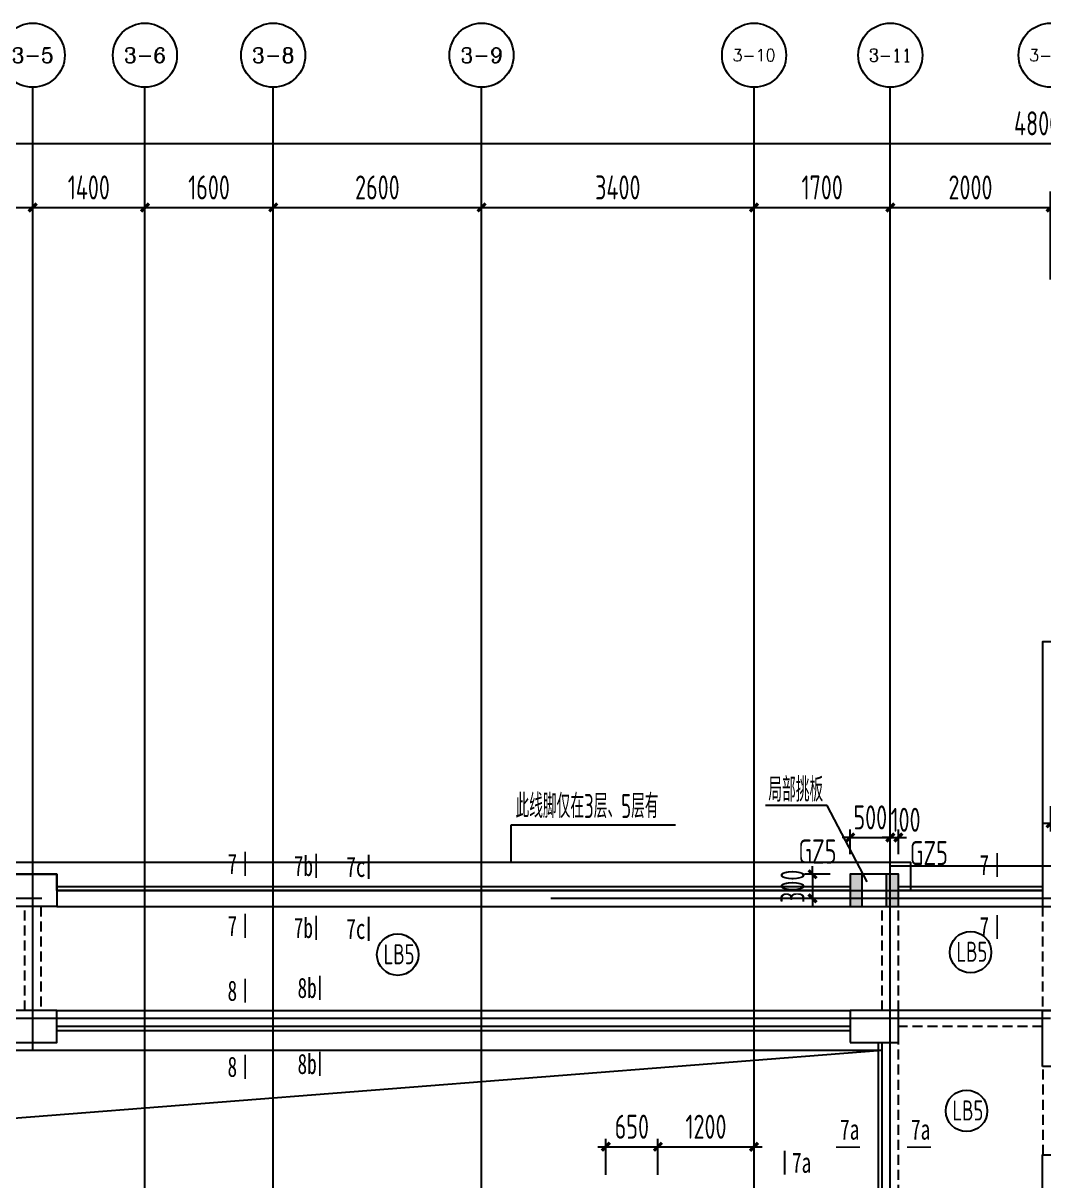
# Model space of a CAD drawing. Header units: millimetres. Extents: x -133666 to 880576, y -269375 to 86941.
# Drawn here: x 175481 to 188215, y 11684 to 26130 of the extents above; entities that cross this region are included whole.
import ezdxf
from ezdxf.enums import TextEntityAlignment as Align

# ---------------------------------------------------------------- set-up
doc = ezdxf.new("R2010")
doc.units = ezdxf.units.MM
doc.header["$LTSCALE"] = 1000
for name, pattern in [('CENTER', [50.8, 31.75, -6.35, 6.35, -6.35]), ('CONTINOUS', [0]), ('HIDDEN2', [0.1875, 0.125, -0.0625])]:
    doc.linetypes.add(name, pattern=pattern)
doc.layers.get('0').update_dxf_attribs({"linetype": 'CONTINUOUS'})
doc.layers.get('Defpoints').update_dxf_attribs({"color": 6, "linetype": 'CONTINUOUS'})
for name, color, linetype in [('A-外装饰线脚', 7, 'CONTINUOUS'), ('A-线脚看线', 9, 'CONTINUOUS'), ('AXIS', 253, 'CENTER'), ('AXIS_TEXT', 7, 'CONTINUOUS'), ('DIM', 3, 'CONTINUOUS'), ('DIM1', 3, 'CONTINUOUS'), ('JG1', 3, 'CONTINUOUS'), ('填充', 8, 'CONTINUOUS'), ('墙', 6, 'CONTINUOUS'), ('挑板', 3, 'CONTINUOUS'), ('柱', 2, 'CONTINUOUS'), ('梁', 4, 'HIDDEN2'), ('模板线', 3, 'CONTINUOUS'), ('洞口', 5, 'CONTINUOUS'), ('钢筋_文字', 7, 'CONTINUOUS'), ('钢筋长度标注', 7, 'CONTINUOUS')]:
    doc.layers.add(name, color=color, linetype=linetype)
doc.styles.add('_TCH_AXIS', font='COMPLEX', dxfattribs={"bigfont": 'GBCBIG'})
doc.styles.add('COMPLEX', font='COMPLEX')
doc.styles.add('TSSD_BOLD', font='tssdeng2.shx', dxfattribs={"width": 0.7, "height": 250, "bigfont": 'CHINA.shx'})
doc.styles.add('ZZ', font='tssdeng.shx', dxfattribs={"width": 0.7, "bigfont": 'tssdchn.shx'})
doc.styles.add('zzt', font='tssdeng.shx', dxfattribs={"width": 0.7, "height": 300, "bigfont": 'tssdchn.shx'})
doc.styles.add('黑体', font='simhei.ttf')
doc.dimstyles.new('DIM_1_100', dxfattribs={"dimtxt": 300, "dimasz": 100, "dimexe": 200, "dimexo": 50, "dimgap": 100, "dimtad": 1, "dimdec": 0, "dimzin": 0, "dimdsep": 46, "dimtxsty": 'zzt', "dimblk": 'ARCHTICK', "dimcen": 0, "dimclrt": 7, "dimadec": 0, "dimazin": 0, "dimtfac": 1, "dimtdec": 0, "dimtix": 1, "dimtmove": 2, "dimatfit": 0, "dimldrblk": 'ARCHTICK', "dimfxl": 0, "dimtolj": 1, "dimarcsym": 0})
doc.dimstyles.new('TSSD_100_100', dxfattribs={"dimtxt": 300, "dimasz": 100, "dimexe": 100, "dimexo": 250, "dimgap": 100, "dimtad": 1, "dimdec": 0, "dimzin": 0, "dimdsep": 46, "dimtxsty": 'ZZ', "dimblk": 'ARCHTICK', "dimcen": 0, "dimdle": 100, "dimclrd": 256, "dimclrt": 7, "dimadec": 0, "dimazin": 0, "dimtfac": 1, "dimtdec": 0, "dimtix": 1, "dimtmove": 2, "dimatfit": 3, "dimfxl": 0, "dimtolj": 1, "dimtzin": 0, "dimarcsym": 0})

# ---------------------------------------------------------------- blocks, each defined once
blk = doc.blocks.new('_ArchTick')
at = {"color": 0, "linetype": 'ByBlock', "const_width": 0.4}
blk.add_lwpolyline([(-0.5, -0.5), (0.5, 0.5)], dxfattribs=at)
blk = doc.blocks.new('*D1063')
at = {"layer": 'Defpoints', "color": 0, "transparency": 16777216}
for p in [(183400, 12109), (182750, 11509), (183400, 11509)]:
    blk.add_point(p, dxfattribs=at)
at = {"layer": 'DIM', "color": 0, "lineweight": -2, "transparency": 16777216}
for p, q in [((182750, 11759), (182750, 12209)), ((183400, 11759), (183400, 12209))]:
    blk.add_line(p, q, dxfattribs=at)
at = {"layer": 'DIM', "lineweight": -2, "transparency": 16777216}
blk.add_line((182650, 12109), (183500, 12109), dxfattribs=at)
at = {"layer": 'DIM', "lineweight": -2, "transparency": 16777216, "xscale": 100, "yscale": 100, "zscale": 100, "rotation": 180}
blk.add_blockref('_ArchTick', (182750, 12109), dxfattribs=at)
at = {"layer": 'DIM', "lineweight": -2, "transparency": 16777216, "xscale": 100, "yscale": 100, "zscale": 100}
blk.add_blockref('_ArchTick', (183400, 12109), dxfattribs=at)
at = {"layer": 'DIM', "color": 7, "transparency": 16777216, "insert": (183075, 12359), "char_height": 300, "attachment_point": 5, "style": 'ZZ'}
blk.add_mtext('\\A1;650', dxfattribs=at)
blk = doc.blocks.new('*D1131')
at = {"layer": 'Defpoints', "color": 0, "transparency": 16777216}
for p in [(185800, 15509), (185330, 15209), (185800, 15209)]:
    blk.add_point(p, dxfattribs=at)
at = {"layer": 'DIM', "lineweight": -2, "transparency": 16777216}
for p, q in [((185330, 15509), (185330, 15609)), ((185330, 15509), (185330, 15209)), ((185330, 15209), (185330, 15109))]:
    blk.add_line(p, q, dxfattribs=at)
at = {"layer": 'DIM', "color": 0, "lineweight": -2, "transparency": 16777216}
for p, q in [((185550, 15509), (185230, 15509)), ((185550, 15209), (185230, 15209))]:
    blk.add_line(p, q, dxfattribs=at)
at = {"layer": 'DIM', "lineweight": -2, "transparency": 16777216, "xscale": 100, "yscale": 100, "zscale": 100}
for p, rotation in [((185330, 15509), 270), ((185330, 15209), 90)]:
    blk.add_blockref('_ArchTick', p, dxfattribs=dict(at, rotation=rotation))
at = {"layer": 'DIM', "color": 7, "transparency": 16777216, "insert": (185080, 15359), "char_height": 300, "attachment_point": 5, "rotation": 90, "style": 'ZZ'}
blk.add_mtext('\\A1;300', dxfattribs=at)
blk = doc.blocks.new('*D1132')
at = {"layer": 'Defpoints', "color": 0, "transparency": 16777216}
for p in [(186300, 15969), (185800, 15509), (186300, 15509)]:
    blk.add_point(p, dxfattribs=at)
at = {"layer": 'DIM', "color": 0, "lineweight": -2, "transparency": 16777216}
for p, q in [((185800, 15759), (185800, 16069)), ((186300, 15759), (186300, 16069))]:
    blk.add_line(p, q, dxfattribs=at)
at = {"layer": 'DIM', "lineweight": -2, "transparency": 16777216}
for p, q in [((185800, 15969), (185700, 15969)), ((185800, 15969), (186300, 15969)), ((186300, 15969), (186400, 15969))]:
    blk.add_line(p, q, dxfattribs=at)
at = {"layer": 'DIM', "lineweight": -2, "transparency": 16777216, "xscale": 100, "yscale": 100, "zscale": 100}
blk.add_blockref('_ArchTick', (185800, 15969), dxfattribs=at)
at = {"layer": 'DIM', "lineweight": -2, "transparency": 16777216, "xscale": 100, "yscale": 100, "zscale": 100, "rotation": 180}
blk.add_blockref('_ArchTick', (186300, 15969), dxfattribs=at)
at = {"layer": 'DIM', "color": 7, "transparency": 16777216, "insert": (186050, 16219), "char_height": 300, "attachment_point": 5, "style": 'ZZ'}
blk.add_mtext('\\A1;500', dxfattribs=at)
blk = doc.blocks.new('*D1133')
at = {"layer": 'Defpoints', "color": 0, "transparency": 16777216}
for p in [(186400, 15969), (186300, 15509), (186400, 15509)]:
    blk.add_point(p, dxfattribs=at)
at = {"layer": 'DIM', "color": 0, "lineweight": -2, "transparency": 16777216}
for p, q in [((186300, 15759), (186300, 16069)), ((186400, 15759), (186400, 16069))]:
    blk.add_line(p, q, dxfattribs=at)
at = {"layer": 'DIM', "lineweight": -2, "transparency": 16777216}
for p, q in [((186300, 15969), (186200, 15969)), ((186300, 15969), (186400, 15969)), ((186400, 15969), (186500, 15969))]:
    blk.add_line(p, q, dxfattribs=at)
at = {"layer": 'DIM', "lineweight": -2, "transparency": 16777216, "xscale": 100, "yscale": 100, "zscale": 100}
blk.add_blockref('_ArchTick', (186300, 15969), dxfattribs=at)
at = {"layer": 'DIM', "lineweight": -2, "transparency": 16777216, "xscale": 100, "yscale": 100, "zscale": 100, "rotation": 180}
blk.add_blockref('_ArchTick', (186400, 15969), dxfattribs=at)
at = {"layer": 'DIM', "color": 7, "transparency": 16777216, "insert": (186490, 16189), "char_height": 300, "attachment_point": 5, "style": 'ZZ'}
blk.add_mtext('\\A1;100', dxfattribs=at)
blk = doc.blocks.new('$1709312')
at = {"layer": '模板线', "color": 4, "const_width": 22.7}
for points in [[(223, 1076), (223, 774)], [(223, 302), (223, 0)]]:
    blk.add_lwpolyline(points, dxfattribs=at)
at = {"layer": '模板线', "color": 0, "style": '黑体', "width": 0.7}
for p in [(63, 925), (63, 151)]:
    blk.add_text('7', height=252, dxfattribs=at).set_placement(p, align=Align.MIDDLE_CENTER)
blk = doc.blocks.new('$1400883')
at = {"layer": '模板线', "color": 4, "const_width": 22.7}
for points in [[(223, 1251), (223, 949)], [(223, 302), (223, 0)]]:
    blk.add_lwpolyline(points, dxfattribs=at)
at = {"layer": '模板线', "color": 0, "style": '黑体', "width": 0.7}
for p in [(63, 1100), (63, 151)]:
    blk.add_text('8', height=252, dxfattribs=at).set_placement(p, align=Align.MIDDLE_CENTER)
blk = doc.blocks.new('$1109386')
at = {"layer": '模板线', "color": 4, "const_width": 22.7}
for points in [[(0, 0), (302, 0)], [(886, 0), (1188, 0)]]:
    blk.add_lwpolyline(points, dxfattribs=at)
at = {"layer": '模板线', "color": 0, "style": '黑体', "width": 0.7}
for p in [(172, 220), (1057, 220)]:
    blk.add_text('7a', height=252, dxfattribs=at).set_placement(p, align=Align.MIDDLE_CENTER)
blk = doc.blocks.new('$1901069')
at = {"layer": '模板线', "color": 4, "const_width": 22.7}
for points in [[(0, 1177), (0, 874)], [(32, 302), (32, 0)]]:
    blk.add_lwpolyline(points, dxfattribs=at)
at = {"layer": '模板线', "color": 0, "style": '黑体', "width": 0.7}
for p in [(211, 1026), (243, 138)]:
    blk.add_text('7a', height=252, dxfattribs=at).set_placement(p, align=Align.MIDDLE_CENTER)
blk = doc.blocks.new('$1575109')
at = {"layer": '模板线', "color": 4, "const_width": 22.7}
for points in [[(286, 1076), (286, 774)], [(286, 302), (286, 0)]]:
    blk.add_lwpolyline(points, dxfattribs=at)
at = {"layer": '模板线', "color": 0, "style": '黑体', "width": 0.7}
for p in [(127, 925), (127, 151)]:
    blk.add_text('7b', height=252, dxfattribs=at).set_placement(p, align=Align.MIDDLE_CENTER)
blk = doc.blocks.new('$1330388')
at = {"layer": '模板线', "color": 4, "const_width": 22.7}
for points in [[(286, 1251), (286, 949)], [(286, 302), (286, 0)]]:
    blk.add_lwpolyline(points, dxfattribs=at)
at = {"layer": '模板线', "color": 0, "style": '黑体', "width": 0.7}
for p in [(127, 1100), (127, 151)]:
    blk.add_text('8b', height=252, dxfattribs=at).set_placement(p, align=Align.MIDDLE_CENTER)
blk = doc.blocks.new('$128472')
at = {"layer": '模板线', "color": 4, "const_width": 22.7}
for points in [[(286, 1076), (286, 774)], [(286, 302), (286, 0)]]:
    blk.add_lwpolyline(points, dxfattribs=at)
at = {"layer": '模板线', "color": 0, "style": '黑体', "width": 0.7}
for p in [(127, 925), (127, 151)]:
    blk.add_text('7c', height=252, dxfattribs=at).set_placement(p, align=Align.MIDDLE_CENTER)
blk = doc.blocks.new('*D1027')
at = {"layer": 'Defpoints', "color": 0, "transparency": 16777216}
for p in [(188300, 16609), (189000, 16609, 0), (188300, 16144)]:
    blk.add_point(p, dxfattribs=at)
at = {"layer": 'DIM', "color": 0, "lineweight": -2, "transparency": 16777216}
for p, q in [((188300, 16359), (188300, 16044)), ((189000, 16359), (189000, 16044))]:
    blk.add_line(p, q, dxfattribs=at)
at = {"layer": 'DIM', "lineweight": -2, "transparency": 16777216}
blk.add_line((189100, 16144), (188200, 16144), dxfattribs=at)
at = {"layer": 'DIM', "lineweight": -2, "transparency": 16777216, "xscale": 100, "yscale": 100, "zscale": 100, "rotation": 180}
blk.add_blockref('_ArchTick', (188300, 16144), dxfattribs=at)
at = {"layer": 'DIM', "lineweight": -2, "transparency": 16777216, "xscale": 100, "yscale": 100, "zscale": 100}
blk.add_blockref('_ArchTick', (189000, 16144), dxfattribs=at)
at = {"layer": 'DIM', "color": 7, "transparency": 16777216, "insert": (188650, 16394), "char_height": 300, "attachment_point": 5, "style": 'ZZ'}
blk.add_mtext('\\A1;700', dxfattribs=at)
blk = doc.blocks.new('*D890')
at = {"layer": 'Defpoints', "color": 0, "transparency": 16777216}
for p in [(11400, 22821), (10200, 21871), (11400, 21871)]:
    blk.add_point(p, dxfattribs=at)
at = {"layer": 'DIM1', "color": 0, "lineweight": -2, "transparency": 16777216}
for p, q in [((10200, 21921), (10200, 23021)), ((11400, 21921), (11400, 23021)), ((10200, 22821), (11400, 22821))]:
    blk.add_line(p, q, dxfattribs=at)
at = {"layer": 'DIM1', "color": 0, "lineweight": -2, "transparency": 16777216, "xscale": 100, "yscale": 100, "zscale": 100, "rotation": 180}
blk.add_blockref('_ArchTick', (10200, 22821), dxfattribs=at)
at = {"layer": 'DIM1', "color": 0, "lineweight": -2, "transparency": 16777216, "xscale": 100, "yscale": 100, "zscale": 100}
blk.add_blockref('_ArchTick', (11400, 22821), dxfattribs=at)
at = {"layer": 'DIM1', "color": 7, "transparency": 16777216, "insert": (10800, 23071), "char_height": 300, "attachment_point": 5, "style": 'zzt'}
blk.add_mtext('\\A1;1200', dxfattribs=at)
blk = doc.blocks.new('*D891')
at = {"layer": 'Defpoints', "color": 0, "transparency": 16777216}
for p in [(12800, 22821), (11400, 21871), (12800, 21871)]:
    blk.add_point(p, dxfattribs=at)
at = {"layer": 'DIM1', "color": 0, "lineweight": -2, "transparency": 16777216}
for p, q in [((11400, 21921), (11400, 23021)), ((12800, 21921), (12800, 23021)), ((11400, 22821), (12800, 22821))]:
    blk.add_line(p, q, dxfattribs=at)
at = {"layer": 'DIM1', "color": 0, "lineweight": -2, "transparency": 16777216, "xscale": 100, "yscale": 100, "zscale": 100, "rotation": 180}
blk.add_blockref('_ArchTick', (11400, 22821), dxfattribs=at)
at = {"layer": 'DIM1', "color": 0, "lineweight": -2, "transparency": 16777216, "xscale": 100, "yscale": 100, "zscale": 100}
blk.add_blockref('_ArchTick', (12800, 22821), dxfattribs=at)
at = {"layer": 'DIM1', "color": 7, "transparency": 16777216, "insert": (12100, 23071), "char_height": 300, "attachment_point": 5, "style": 'zzt'}
blk.add_mtext('\\A1;1400', dxfattribs=at)
blk = doc.blocks.new('*D892')
at = {"layer": 'Defpoints', "color": 0, "transparency": 16777216}
for p in [(14400, 22821), (12800, 21871), (14400, 21871)]:
    blk.add_point(p, dxfattribs=at)
at = {"layer": 'DIM1', "color": 0, "lineweight": -2, "transparency": 16777216}
for p, q in [((12800, 21921), (12800, 23021)), ((14400, 21921), (14400, 23021)), ((12800, 22821), (14400, 22821))]:
    blk.add_line(p, q, dxfattribs=at)
at = {"layer": 'DIM1', "color": 0, "lineweight": -2, "transparency": 16777216, "xscale": 100, "yscale": 100, "zscale": 100, "rotation": 180}
blk.add_blockref('_ArchTick', (12800, 22821), dxfattribs=at)
at = {"layer": 'DIM1', "color": 0, "lineweight": -2, "transparency": 16777216, "xscale": 100, "yscale": 100, "zscale": 100}
blk.add_blockref('_ArchTick', (14400, 22821), dxfattribs=at)
at = {"layer": 'DIM1', "color": 7, "transparency": 16777216, "insert": (13600, 23071), "char_height": 300, "attachment_point": 5, "style": 'zzt'}
blk.add_mtext('\\A1;1600', dxfattribs=at)
blk = doc.blocks.new('*D893')
at = {"layer": 'Defpoints', "color": 0, "transparency": 16777216}
for p in [(17000, 22821), (14400, 21871), (17000, 21871)]:
    blk.add_point(p, dxfattribs=at)
at = {"layer": 'DIM1', "color": 0, "lineweight": -2, "transparency": 16777216}
for p, q in [((14400, 21921), (14400, 23021)), ((17000, 21921), (17000, 23021)), ((14400, 22821), (17000, 22821))]:
    blk.add_line(p, q, dxfattribs=at)
at = {"layer": 'DIM1', "color": 0, "lineweight": -2, "transparency": 16777216, "xscale": 100, "yscale": 100, "zscale": 100, "rotation": 180}
blk.add_blockref('_ArchTick', (14400, 22821), dxfattribs=at)
at = {"layer": 'DIM1', "color": 0, "lineweight": -2, "transparency": 16777216, "xscale": 100, "yscale": 100, "zscale": 100}
blk.add_blockref('_ArchTick', (17000, 22821), dxfattribs=at)
at = {"layer": 'DIM1', "color": 7, "transparency": 16777216, "insert": (15700, 23071), "char_height": 300, "attachment_point": 5, "style": 'zzt'}
blk.add_mtext('\\A1;2600', dxfattribs=at)
blk = doc.blocks.new('*D894')
at = {"layer": 'Defpoints', "color": 0, "transparency": 16777216}
for p in [(20400, 22821), (17000, 21871), (20400, 21871)]:
    blk.add_point(p, dxfattribs=at)
at = {"layer": 'DIM1', "color": 0, "lineweight": -2, "transparency": 16777216}
for p, q in [((17000, 21921), (17000, 23021)), ((20400, 21921), (20400, 23021)), ((17000, 22821), (20400, 22821))]:
    blk.add_line(p, q, dxfattribs=at)
at = {"layer": 'DIM1', "color": 0, "lineweight": -2, "transparency": 16777216, "xscale": 100, "yscale": 100, "zscale": 100, "rotation": 180}
blk.add_blockref('_ArchTick', (17000, 22821), dxfattribs=at)
at = {"layer": 'DIM1', "color": 0, "lineweight": -2, "transparency": 16777216, "xscale": 100, "yscale": 100, "zscale": 100}
blk.add_blockref('_ArchTick', (20400, 22821), dxfattribs=at)
at = {"layer": 'DIM1', "color": 7, "transparency": 16777216, "insert": (18700, 23071), "char_height": 300, "attachment_point": 5, "style": 'zzt'}
blk.add_mtext('\\A1;3400', dxfattribs=at)
blk = doc.blocks.new('*D895')
at = {"layer": 'Defpoints', "color": 0, "transparency": 16777216}
for p in [(22100, 22821), (20400, 21871), (22100, 21871)]:
    blk.add_point(p, dxfattribs=at)
at = {"layer": 'DIM1', "color": 0, "lineweight": -2, "transparency": 16777216}
for p, q in [((20400, 21921), (20400, 23021)), ((22100, 21921), (22100, 23021)), ((20400, 22821), (22100, 22821))]:
    blk.add_line(p, q, dxfattribs=at)
at = {"layer": 'DIM1', "color": 0, "lineweight": -2, "transparency": 16777216, "xscale": 100, "yscale": 100, "zscale": 100, "rotation": 180}
blk.add_blockref('_ArchTick', (20400, 22821), dxfattribs=at)
at = {"layer": 'DIM1', "color": 0, "lineweight": -2, "transparency": 16777216, "xscale": 100, "yscale": 100, "zscale": 100}
blk.add_blockref('_ArchTick', (22100, 22821), dxfattribs=at)
at = {"layer": 'DIM1', "color": 7, "transparency": 16777216, "insert": (21250, 23071), "char_height": 300, "attachment_point": 5, "style": 'zzt'}
blk.add_mtext('\\A1;1700', dxfattribs=at)
blk = doc.blocks.new('*D896')
at = {"layer": 'Defpoints', "color": 0, "transparency": 16777216}
for p in [(24100, 22821), (22100, 21871), (24100, 21871)]:
    blk.add_point(p, dxfattribs=at)
at = {"layer": 'DIM1', "color": 0, "lineweight": -2, "transparency": 16777216}
for p, q in [((22100, 21921), (22100, 23021)), ((24100, 21921), (24100, 23021)), ((22100, 22821), (24100, 22821))]:
    blk.add_line(p, q, dxfattribs=at)
at = {"layer": 'DIM1', "color": 0, "lineweight": -2, "transparency": 16777216, "xscale": 100, "yscale": 100, "zscale": 100, "rotation": 180}
blk.add_blockref('_ArchTick', (22100, 22821), dxfattribs=at)
at = {"layer": 'DIM1', "color": 0, "lineweight": -2, "transparency": 16777216, "xscale": 100, "yscale": 100, "zscale": 100}
blk.add_blockref('_ArchTick', (24100, 22821), dxfattribs=at)
at = {"layer": 'DIM1', "color": 7, "transparency": 16777216, "insert": (23100, 23071), "char_height": 300, "attachment_point": 5, "style": 'zzt'}
blk.add_mtext('\\A1;2000', dxfattribs=at)
blk = doc.blocks.new('*D905')
at = {"layer": 'Defpoints', "color": 0, "transparency": 16777216}
for p in [(48000, 23621), (0, 21871), (48000, 21871)]:
    blk.add_point(p, dxfattribs=at)
at = {"layer": 'DIM1', "color": 0, "lineweight": -2, "transparency": 16777216}
for p, q in [((0, 21921), (0, 23821)), ((48000, 21921), (48000, 23821)), ((0, 23621), (48000, 23621))]:
    blk.add_line(p, q, dxfattribs=at)
at = {"layer": 'DIM1', "color": 0, "lineweight": -2, "transparency": 16777216, "xscale": 100, "yscale": 100, "zscale": 100, "rotation": 180}
blk.add_blockref('_ArchTick', (0, 23621), dxfattribs=at)
at = {"layer": 'DIM1', "color": 0, "lineweight": -2, "transparency": 16777216, "xscale": 100, "yscale": 100, "zscale": 100}
blk.add_blockref('_ArchTick', (48000, 23621), dxfattribs=at)
at = {"layer": 'DIM1', "color": 7, "transparency": 16777216, "insert": (24000, 23871), "char_height": 300, "attachment_point": 5, "style": 'zzt'}
blk.add_mtext('\\A1;48000', dxfattribs=at)
blk = doc.blocks.new('_AXISO')
blk.add_circle((0, 0), 0.5)
at = {"layer": 'AXIS_TEXT', "style": 'COMPLEX', "width": 1.041667}
blk.add_attdef('A', text='', height=0.56, dxfattribs=at).set_placement((-0.25, -0.28), (0.25, -0.28), align=Align.FIT)
blk = doc.blocks.new('$1466424')
at = {"layer": '钢筋_文字'}
for centre in [(16054, 15202, 0), (23201, 15232, 0), (23151, 13252, 0)]:
    blk.add_circle(centre, 259, dxfattribs=at)
at = {"layer": '钢筋_文字', "style": 'TSSD_BOLD', "width": 0.7}
for p in [(15879, 15082, 0), (23026, 15112, 0), (22976, 13132, 0)]:
    blk.add_text('LB5', height=250, dxfattribs=at).set_placement(p)
blk = doc.blocks.new('*D1161')
at = {"layer": 'Defpoints', "color": 0, "transparency": 16777216}
for p in [(184600, 12109), (183400, 11509), (184600, 11509)]:
    blk.add_point(p, dxfattribs=at)
at = {"layer": 'DIM', "color": 0, "lineweight": -2, "transparency": 16777216}
for p, q in [((183400, 11759), (183400, 12209)), ((184600, 11759), (184600, 12209))]:
    blk.add_line(p, q, dxfattribs=at)
at = {"layer": 'DIM', "lineweight": -2, "transparency": 16777216}
blk.add_line((183300, 12109), (184700, 12109), dxfattribs=at)
at = {"layer": 'DIM', "lineweight": -2, "transparency": 16777216, "xscale": 100, "yscale": 100, "zscale": 100, "rotation": 180}
blk.add_blockref('_ArchTick', (183400, 12109), dxfattribs=at)
at = {"layer": 'DIM', "lineweight": -2, "transparency": 16777216, "xscale": 100, "yscale": 100, "zscale": 100}
blk.add_blockref('_ArchTick', (184600, 12109), dxfattribs=at)
at = {"layer": 'DIM', "color": 7, "transparency": 16777216, "insert": (184000, 12359), "char_height": 300, "attachment_point": 5, "style": 'ZZ'}
blk.add_mtext('\\A1;1200', dxfattribs=at)
blk = doc.blocks.new('$133032')
at = {"layer": '挑板'}
blk.add_lwpolyline([(35700, 19200), (24100, 19200), (24100, 16100), (22300, 16100), (22300, 16300), (21700, 16300), (21700, 16100), (11800, 16100), (11800, 16300), (11200, 16300)], dxfattribs=at)
blk = doc.blocks.new('$184590')
at = {"layer": '柱'}
blk.add_hatch(color=8, dxfattribs=at).paths.add_polyline_path([(0, 400), (0, 0), (150, 0), (150, 400)])
at = {"layer": '柱', "color": 3, "elevation": 0}
blk.add_lwpolyline([(0, 400), (0, 0), (150, 0), (150, 400)], close=True, dxfattribs=at)
blk = doc.blocks.new('$1222607')
at = {"layer": '柱'}
for p in [(21700, 15900, 0), (22150, 15900, 0)]:
    blk.add_blockref('$184590', p, dxfattribs=at)
blk = doc.blocks.new('$1413619')
at = {"layer": 'A-线脚看线', "color": 5, "elevation": 0}
for points in [[(11850, 16100), (21750, 16100)], [(22350, 16100), (24150, 16100)], [(11850, 14300), (21750, 14300)], [(22100, 14150), (22100, 12300), (19350, 12300), (19350, 12250)]]:
    blk.add_lwpolyline(points, dxfattribs=at)
blk = doc.blocks.new('$1295222')
at = {"layer": 'A-外装饰线脚', "color": 23, "elevation": 0}
blk.add_lwpolyline([(11150, 16250), (11150, 16600), (22550, 16600), (22550, 16250)], dxfattribs=at)
blk = doc.blocks.new('$1783196')
at = {"layer": 'AXIS'}
for p, q in [((16634.9, 18288.3), (16634.9, 27859.5)), ((18034.9, 11688.4), (18034.9, 27859.5)), ((19634.9, 11688.3), (19634.9, 27859.5)), ((22234.9, 3480), (22234.9, 27859.5)), ((25634.9, 3480), (25634.9, 27859.5)), ((27334.9, 14788.3), (27334.9, 27859.5)), ((54849.9, 20588.3), (27334.9, 20588.3)), ((54849.9, 20188.3), (4360, 20188.3)), ((54849.9, 18788.3), (27334.9, 18788.3)), ((29334.9, 18688.3), (4360, 18688.3))]:
    blk.add_line(p, q, dxfattribs=at)
at = {"layer": 'DIM1'}
for p, q in [((16634.9, 27859.5), (16634.9, 30309.5)), ((18034.9, 27859.5), (18034.9, 30309.5)), ((19634.9, 27859.5), (19634.9, 30309.5)), ((22234.9, 27859.5), (22234.9, 30309.5)), ((25634.9, 27859.5), (25634.9, 30309.5)), ((27334.9, 27859.5), (27334.9, 30309.5))]:
    blk.add_line(p, q, dxfattribs=at)
ref = blk.add_blockref('_AXISO', (16634.9, 30709.5), dxfattribs=dict(at, xscale=800, yscale=800, zscale=800))
ref.add_attrib('A', '3-5', dxfattribs={"layer": 'AXIS_TEXT', "height": 187.78, "style": '_TCH_AXIS'}).set_placement((16371.1, 30615.6), (16898.6, 30615.6), align=Align.FIT)
ref = blk.add_blockref('_AXISO', (18034.9, 30709.5), dxfattribs=dict(at, xscale=800, yscale=800, zscale=800))
ref.add_attrib('A', '3-6', dxfattribs={"layer": 'AXIS_TEXT', "height": 187.78, "style": '_TCH_AXIS'}).set_placement((17771.1, 30615.6), (18298.6, 30615.6), align=Align.FIT)
ref = blk.add_blockref('_AXISO', (19634.9, 30709.5), dxfattribs=dict(at, xscale=800, yscale=800, zscale=800))
ref.add_attrib('A', '3-8', dxfattribs={"layer": 'AXIS_TEXT', "height": 187.78, "style": '_TCH_AXIS'}).set_placement((19371.1, 30615.6), (19898.6, 30615.6), align=Align.FIT)
ref = blk.add_blockref('_AXISO', (22234.9, 30709.5), dxfattribs=dict(at, xscale=800, yscale=800, zscale=800))
ref.add_attrib('A', '3-9', dxfattribs={"layer": 'AXIS_TEXT', "height": 187.78, "style": '_TCH_AXIS'}).set_placement((21971.1, 30615.6), (22498.6, 30615.6), align=Align.FIT)
ref = blk.add_blockref('_AXISO', (25634.9, 30709.5), dxfattribs=dict(at, xscale=800, yscale=800, zscale=800))
ref.add_attrib('A', '3-10', dxfattribs={"layer": 'AXIS_TEXT', "height": 152.88, "style": '_TCH_AXIS'}).set_placement((25365.5, 30633.1), (25904.2, 30633.1), align=Align.FIT)
ref = blk.add_blockref('_AXISO', (27334.9, 30709.5), dxfattribs=dict(at, xscale=800, yscale=800, zscale=800))
ref.add_attrib('A', '3-11', dxfattribs={"layer": 'AXIS_TEXT', "height": 163.05, "style": '_TCH_AXIS'}).set_placement((27067, 30628), (27602.7, 30628), align=Align.FIT)
ref = blk.add_blockref('_AXISO', (29334.9, 30709.5), dxfattribs=dict(at, xscale=800, yscale=800, zscale=800))
ref.add_attrib('A', '3-13', dxfattribs={"layer": 'AXIS_TEXT', "height": 152.88, "style": '_TCH_AXIS'}).set_placement((29065.5, 30633.1), (29604.2, 30633.1), align=Align.FIT)
for p1, p2, distance, picture, middle in [((5234.9, 27859.5), (53234.9, 27859.5), 1750, '*D905', (29234.9, 29859.5)), ((15434.9, 27859.5), (16634.9, 27859.5), 950, '*D890', (16034.9, 29059.5)), ((16634.9, 27859.5), (18034.9, 27859.5), 950, '*D891', (17334.9, 29059.5)), ((18034.9, 27859.5), (19634.9, 27859.5), 950, '*D892', (18834.9, 29059.5)), ((19634.9, 27859.5), (22234.9, 27859.5), 950, '*D893', (20934.9, 29059.5)), ((22234.9, 27859.5), (25634.9, 27859.5), 950, '*D894', (23934.9, 29059.5)), ((25634.9, 27859.5), (27334.9, 27859.5), 950, '*D895', (26484.9, 29059.5)), ((27334.9, 27859.5), (29334.9, 27859.5), 950, '*D896', (28334.9, 29059.5))]:
    dim = blk.add_aligned_dim(p1=p1, p2=p2, distance=distance, dimstyle='DIM_1_100', dxfattribs=at)
    dim.commit()
    dim.dimension.update_dxf_attribs({"geometry": picture, "text_midpoint": middle, "insert": (5234.9, 5988.3)})

msp = doc.modelspace()

# ---------------------------------------------------------------- linework, layer by layer
at = {"layer": 'JG1'}
for p, q in [((185512.7, 16369.1), (184743, 16369.1)), ((186010.6, 15415.5), (185512.7, 16369.1))]:
    msp.add_line(p, q, dxfattribs=at)
at = {"layer": '墙'}
for points in [[(188200, 15108.8), (188600, 15108.8), (188600, 15708.8), (188400, 15708.8), (188400, 18208.8), (189000, 18208.8), (189000, 18408.8), (188200, 18408.8), (188200, 15508.8)], [(175300, 15508.8), (175900, 15508.8), (175900, 15108.8), (175300, 15108.8)], [(175300, 13408.8), (175900, 13408.8), (175900, 13808.8), (175300, 13808.8)], [(185800, 13408.8), (186400, 13408.8), (186400, 13808.8), (185800, 13808.8)], [(188200, 13108.8), (188200, 13808.8), (190700, 13808.8), (190700, 11308.8), (188200, 11308.8), (188200, 12008.8), (188400, 12008.8), (188400, 11508.8), (190500, 11508.8), (190500, 13608.8), (188400, 13608.8), (188400, 13108.8)]]:
    msp.add_lwpolyline(points, close=True, dxfattribs=at)
for points in [[(175500, 15108.8), (175500, 15108.8)], [(175500, 13408.8), (175500, 13408.8)], [(186000, 13408.8), (186000, 13408.8)]]:
    msp.add_lwpolyline(points, dxfattribs=at)
at = {"layer": '梁', "linetype": 'Continuous'}
for p, q in [((175900, 15308.8), (188200, 15308.8)), ((175900, 15108.8), (188200, 15108.8)), ((175900, 13808.8), (185800, 13808.8)), ((185800, 13608.8), (175900, 13608.8)), ((186200, 13308.8), (171100, 13308.8)), ((186200, 13308.8), (171100, 13308.8)), ((186200, 11508.8), (186200, 13408.8))]:
    msp.add_line(p, q, dxfattribs=at)
at = {"layer": '梁'}
for p, q in [((175500, 13808.8), (175500, 15108.8)), ((175700, 15108.8), (175700, 13808.8)), ((186200, 13808.8), (186200, 15108.8)), ((186400, 13808.8), (186400, 15108.8)), ((188200, 15108.8), (188200, 13808.8)), ((188200, 13808.8), (186400, 13808.8)), ((188200, 13608.8), (186400, 13608.8)), ((186400, 11508.8), (186400, 13408.8)), ((188201, 13071.8), (188201, 11945.8))]:
    msp.add_line(p, q, dxfattribs=at)
at = {"layer": '洞口', "color": 5}
msp.add_lwpolyline([(186200, 13308.9), (173444.5, 12313), (171100.1, 9908.8)], dxfattribs=at)
at = {"layer": '钢筋_文字'}
msp.add_line((181564.7, 16123.1, 0), (181564.7, 15658.8), dxfattribs=at)
at = {"layer": '钢筋_文字', "elevation": 0}
msp.add_lwpolyline([(183620.2, 16123.1), (181564.7, 16123.1)], dxfattribs=at)
at = {"layer": '钢筋_文字', "const_width": 13.3}
msp.add_lwpolyline([(181565.2, 15668.5, 1), (181565.2, 15655.1, 1)], format="xyb", close=True, dxfattribs=at)

# ---------------------------------------------------------------- block references
at = {"layer": '填充', "linetype": 'Continuous'}
msp.add_blockref('$1783196', (158965.1, -4979.5), dxfattribs=at)
at = {"layer": '挑板'}
for name, p in [('$1295222', (164000, -941.2, 0)), ('$1413619', (164050, -741.2, 0)), ('$133032', (164100, -791.2))]:
    msp.add_blockref(name, p, dxfattribs=at)
at = {"layer": '柱'}
msp.add_blockref('$1222607', (164100, -791.2), dxfattribs=at)
at = {"layer": '模板线'}
for name, p in [('$1709312', (178027.6, 14714.2)), ('$1575109', (178850.3, 14689.4)), ('$128472', (179504.6, 14677.5)), ('$1709312', (187409.1, 14700.2)), ('$1400883', (178027.6, 12956.5)), ('$1330388', (178896.9, 12991.9)), ('$1109386', (185621.1, 12105)), ('$1901069', (184982, 10885))]:
    msp.add_blockref(name, p, dxfattribs=at)
at = {"layer": '钢筋长度标注'}
msp.add_blockref('$1466424', (164100, -694.9), dxfattribs=at)

# ---------------------------------------------------------------- texts
at = {"layer": '模板线', "style": 'zzt', "width": 0.6}
msp.add_text('局部挑板', height=300, dxfattribs=at).set_placement((184778.3, 16415.8, 0))
at = {"layer": '模板线', "color": 7, "linetype": 'CONTINOUS', "style": 'zzt', "width": 0.7}
for p in [(185153.9, 15643.3), (186543.9, 15623.3)]:
    msp.add_text('GZ5', height=300, dxfattribs=at).set_placement(p)
at = {"layer": '钢筋_文字', "style": 'zzt', "width": 0.6}
msp.add_text('此线脚仅在3层、5层有', height=300, dxfattribs=at).set_placement((181623.7, 16211, 0))

# ---------------------------------------------------------------- dimensions: what is measured, and where the dimension line sits
at = {"layer": 'DIM'}
for base, p1, p2, picture, middle in [((188300, 16144), (189000, 16608.8, 0), (188300, 16608.8), '*D1027', (188650, 16394)), ((186300, 15968.8), (185800, 15508.8), (186300, 15508.8), '*D1132', (186050, 16218.8)), ((183400, 12108.8), (182750, 11508.8), (183400, 11508.8), '*D1063', (183075, 12358.8)), ((184600, 12108.8), (183400, 11508.8), (184600, 11508.8), '*D1161', (184000, 12358.8))]:
    dim = msp.add_linear_dim(base=base, p1=p1, p2=p2, dimstyle='TSSD_100_100', dxfattribs=at)
    dim.commit()
    dim.dimension.update_dxf_attribs({"geometry": picture, "text_midpoint": middle})
dim = msp.add_linear_dim(base=(186400, 15968.8), p1=(186300, 15508.8), p2=(186400, 15508.8), dimstyle='TSSD_100_100', dxfattribs=at)
dim.commit()
dim.dimension.update_dxf_attribs({"geometry": '*D1133', "text_midpoint": (186490, 16188.8), "dimtype": 160})
dim = msp.add_linear_dim(base=(185330, 15208.8), p1=(185800, 15508.8), p2=(185800, 15208.8), angle=90, dimstyle='TSSD_100_100', dxfattribs=at)
dim.commit()
dim.dimension.update_dxf_attribs({"geometry": '*D1131', "text_midpoint": (185080, 15358.8)})

doc.saveas('drawing.dxf')
